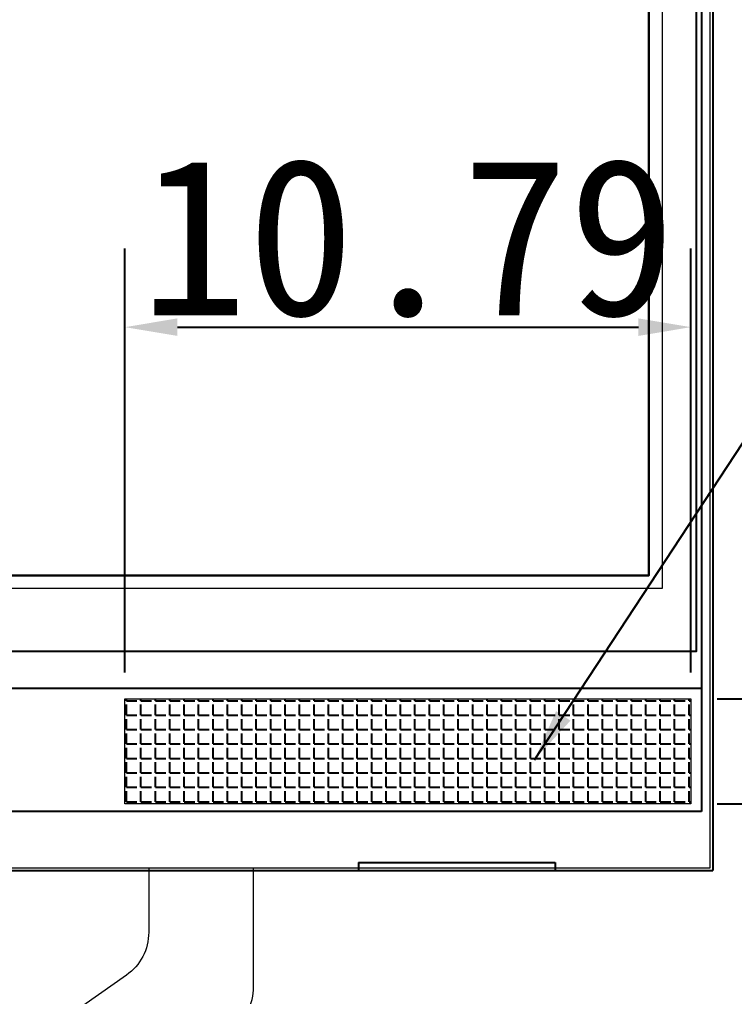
# Model space of a CAD drawing. Header units: inches. Extents: x 4091 to 6273, y -6229 to -5636.
# Drawn here: x 5146.51 to 5160.14, y -5919.05 to -5900.43 of the extents above; entities that cross this region are included whole.
import ezdxf

# ---------------------------------------------------------------- set-up
doc = ezdxf.new("R2010")
doc.units = ezdxf.units.IN
doc.header["$LTSCALE"] = 0.5
doc.header["$MEASUREMENT"] = 0
doc.header["$PDMODE"] = 35
doc.linetypes.add('HIDDEN', pattern=[0.2, 0.1, -0.1])
doc.layers.get('0').update_dxf_attribs({"lineweight": 0})
doc.layers.get('Defpoints').update_dxf_attribs({"lineweight": 0})
for name, color, linetype, lineweight in [('COVER LENS', 6, 'Continuous', 0), ('DIM', 4, 'Continuous', 0), ('FPC露铜接地', 2, 'Continuous', 13), ('LCD-FPC', 30, 'Continuous', 13)]:
    doc.layers.add(name, color=color, linetype=linetype, lineweight=lineweight)
for name, color, linetype in [('POL', 8, 'Continuous'), ('上层ITO', 3, 'Continuous'), ('图框及文字', 7, 'Continuous'), ('泡棉胶', 3, 'Continuous')]:
    doc.layers.add(name, color=color, linetype=linetype)
doc.styles.add('宋', font='')
doc.styles.get('宋').set_extended_font_data('SimSun')
doc.dimstyles.new('ISO-25$0', dxfattribs={"dimtxt": 3, "dimasz": 1, "dimexe": 1.5, "dimexo": 0.5, "dimgap": 0.2, "dimtad": 1, "dimzin": 1, "dimdsep": 46, "dimtxsty": '宋', "dimcen": 0.5, "dimadec": 0, "dimazin": 0, "dimtp": 1.2, "dimtm": 1.2, "dimtfac": 1, "dimtmove": 0, "dimatfit": 3, "dimfxl": 1, "dimtolj": 1, "dimarcsym": 0})
doc.dimstyles.new('ISO-25$7', dxfattribs={"dimscale": 0.5, "dimtxt": 3, "dimasz": 2, "dimexe": 0.65, "dimexo": 0, "dimtad": 0, "dimdsep": 46, "dimtxsty": '宋', "dimcen": 1.6, "dimclrd": 256, "dimclre": 73, "dimazin": 0, "dimtfac": 1, "dimtofl": 0, "dimtmove": 0, "dimatfit": 0, "dimfxl": 1.25, "dimtolj": 1, "dimlwd": -1, "dimlwe": 9, "dimarcsym": 0})

# ---------------------------------------------------------------- blocks, each defined once
blk = doc.blocks.new('*U10')
at = {"layer": '图框及文字', "color": 4}
blk.add_line((6613.926, -1782.546), (6677.81, -1782.546), dxfattribs=at)
for points in [[(6677.81, -1784.896), (6613.926, -1784.896), (6613.926, -1655.628), (6677.81, -1655.628)], [(6676.81, -1780.396), (6614.926, -1780.396), (6614.926, -1656.628), (6676.81, -1656.628)], [(6614.926, -1780.396), (6676.81, -1780.396), (6676.81, -1656.628), (6614.926, -1656.628)]]:
    blk.add_lwpolyline(points, close=True, dxfattribs=at)
blk = doc.blocks.new('*D51')
at = {"layer": 'Defpoints', "color": 0, "linetype": 'ByBlock'}
for p in [(5159.309, -5906.29), (5148.52, -5913.375), (5159.309, -5913.375)]:
    blk.add_point(p, dxfattribs=at)
at = {"layer": '上层ITO', "color": 0, "lineweight": -2}
for p, q in [((5148.52, -5912.875), (5148.52, -5904.79)), ((5159.309, -5912.875), (5159.309, -5904.79)), ((5149.52, -5906.29), (5158.309, -5906.29))]:
    blk.add_line(p, q, dxfattribs=at)
at = {"layer": '上层ITO', "color": 0, "linetype": 'ByBlock'}
for points in [[(5149.52, -5906.123), (5149.52, -5906.457), (5148.52, -5906.29)], [(5158.309, -5906.123), (5158.309, -5906.457), (5159.309, -5906.29)]]:
    blk.add_solid(points, dxfattribs=at)
at = {"layer": '上层ITO', "color": 0, "linetype": 'ByBlock', "insert": (5153.914, -5904.59), "char_height": 3, "attachment_point": 5, "style": '宋'}
blk.add_mtext('\\A1;10.79', dxfattribs=at)
blk = doc.blocks.new('*D52')
at = {"layer": 'Defpoints', "color": 0, "linetype": 'ByBlock'}
for p in [(5159.309, -5913.375), (5166.382, -5913.375), (5159.309, -5915.375)]:
    blk.add_point(p, dxfattribs=at)
at = {"layer": '上层ITO', "color": 0, "lineweight": -2}
for p, q in [((5166.382, -5912.375), (5166.382, -5911.375)), ((5159.809, -5913.375), (5167.882, -5913.375)), ((5166.382, -5913.375), (5166.382, -5915.375)), ((5159.809, -5915.375), (5167.882, -5915.375)), ((5166.382, -5916.375), (5166.382, -5925.875))]:
    blk.add_line(p, q, dxfattribs=at)
at = {"layer": '上层ITO', "color": 0, "linetype": 'ByBlock'}
for points in [[(5166.216, -5912.375), (5166.549, -5912.375), (5166.382, -5913.375)], [(5166.216, -5916.375), (5166.549, -5916.375), (5166.382, -5915.375)]]:
    blk.add_solid(points, dxfattribs=at)
at = {"layer": '上层ITO', "color": 0, "linetype": 'ByBlock', "insert": (5164.682, -5921.625), "char_height": 3, "attachment_point": 5, "rotation": 90, "style": '宋'}
blk.add_mtext('\\A1;2.00', dxfattribs=at)

msp = doc.modelspace()

# ---------------------------------------------------------------- hatches: boundary and pattern name
at = {"layer": '泡棉胶'}
h = msp.add_hatch(dxfattribs=at)
h.set_pattern_fill('ANGLE', color=5, style=0)
h.set_pattern_definition([(0, (-1111.27628, -4175.68624), (0, 0.275), [0.2, -0.075]), (90, (-1111.27628, -4175.68624), (-0.275, 2e-17), [0.2, -0.075])])
h.paths.add_polyline_path([(5159.3089, -5915.3752), (5148.5199, -5915.3752), (5148.5199, -5913.3752), (5159.3089, -5913.3752)])

# ---------------------------------------------------------------- linework, layer by layer
at = {"lineweight": -3}
for p, q in [((5159.7249, -5786.0644), (5159.7249, -5916.6464)), ((5152.9724, -5916.4964), (5156.7243, -5916.4964)), ((5152.9724, -5916.4964), (5152.9724, -5916.6464)), ((5152.9724, -5916.4964), (5152.9724, -5916.6464)), ((5156.7243, -5916.4964), (5156.7243, -5916.6464)), ((5102.1614, -5916.6464), (5152.9724, -5916.6464)), ((5152.9724, -5916.6464), (5159.7249, -5916.6464))]:
    msp.add_line(p, q, dxfattribs=at)
at = {"color": 5, "linetype": 'HIDDEN', "ltscale": 5}
msp.add_lwpolyline([(5158.7589, -5911.2752), (5096.3749, -5911.2752), (5096.3749, -5787.0072), (5158.7589, -5787.0072)], close=True, dxfattribs=at)
at = {"layer": 'COVER LENS', "color": 1, "lineweight": 0}
msp.add_lwpolyline([(5096.3749, -5787.0072), (5158.7589, -5787.0072), (5158.7589, -5911.2752), (5096.3749, -5911.2752)], close=True, dxfattribs=at)
at = {"layer": 'DIM', "color": 4, "linetype": 'ByBlock'}
msp.add_lwpolyline([(5095.4589, -5916.5964), (5159.6749, -5916.5964), (5159.6749, -5786.1144), (5095.4589, -5786.1144)], close=True, dxfattribs=at)
at = {"layer": 'FPC露铜接地', "color": 5}
msp.add_lwpolyline([(5159.3089, -5915.3752), (5148.5199, -5915.3752), (5148.5199, -5913.3752), (5159.3089, -5913.3752)], close=True, dxfattribs=at)
at = {"layer": 'LCD-FPC', "color": 1}
msp.add_lwpolyline([(5148.9724, -5916.5964), (5148.9724, -5917.8262, -0.2443869), (5148.547, -5918.6447), (5145.3405, -5920.8955, 0.2443869), (5144.9151, -5921.714), (5144.9151, -5925.7489, 0.4142136), (5145.1151, -5925.9489), (5145.4901, -5925.9489, -1), (5145.7401, -5925.9489), (5146.4901, -5925.9489, -1), (5146.7401, -5925.9489), (5147.1151, -5925.9489, 0.4142136), (5147.3151, -5925.7489), (5147.3151, -5922.4728, -0.2443869), (5147.7405, -5921.6544), (5150.547, -5919.6843, 0.2443869), (5150.9724, -5918.8659), (5150.9724, -5916.5964)], format="xyb", dxfattribs=at)
at = {"layer": 'POL'}
msp.add_lwpolyline([(5095.7249, -5786.3572), (5159.4089, -5786.3572), (5159.4089, -5912.4752), (5095.7249, -5912.4752)], close=True, dxfattribs=at)

# ---------------------------------------------------------------- block references
at = {"layer": '图框及文字'}
msp.add_blockref('*U10', (-1518.3009, -4130.629), dxfattribs=at)

# ---------------------------------------------------------------- dimensions: what is measured, and where the dimension line sits
at = {"layer": '上层ITO', "color": 0, "linetype": 'ByBlock'}
dim = msp.add_linear_dim(base=(5159.3089, -5906.29), p1=(5148.5199, -5913.3752), p2=(5159.3089, -5913.3752), dimstyle='ISO-25$0', override={"dimfxl": 1.25, "dimarcsym": 1}, dxfattribs=at)
dim.commit()
dim.dimension.update_dxf_attribs({"geometry": '*D51', "text_midpoint": (5153.9144, -5904.59)})
dim = msp.add_linear_dim(base=(5166.3822, -5913.3752), p1=(5159.3089, -5915.3752), p2=(5159.3089, -5913.3752), angle=90, dimstyle='ISO-25$0', override={"dimfxl": 1.25, "dimarcsym": 1}, dxfattribs=at)
dim.commit()
dim.dimension.update_dxf_attribs({"geometry": '*D52', "text_midpoint": (5166.3822, -5921.6252), "dimtype": 160})

# ---------------------------------------------------------------- leaders
msp.add_leader([(5156.3271, -5914.536), (5164.313, -5902.3814), (5184.7704, -5902.3814)], dimstyle='ISO-25$7', override={"dimgap": 0.625, "dimtad": 0, "dimarcsym": 1}, dxfattribs=at)

doc.saveas('drawing.dxf')
